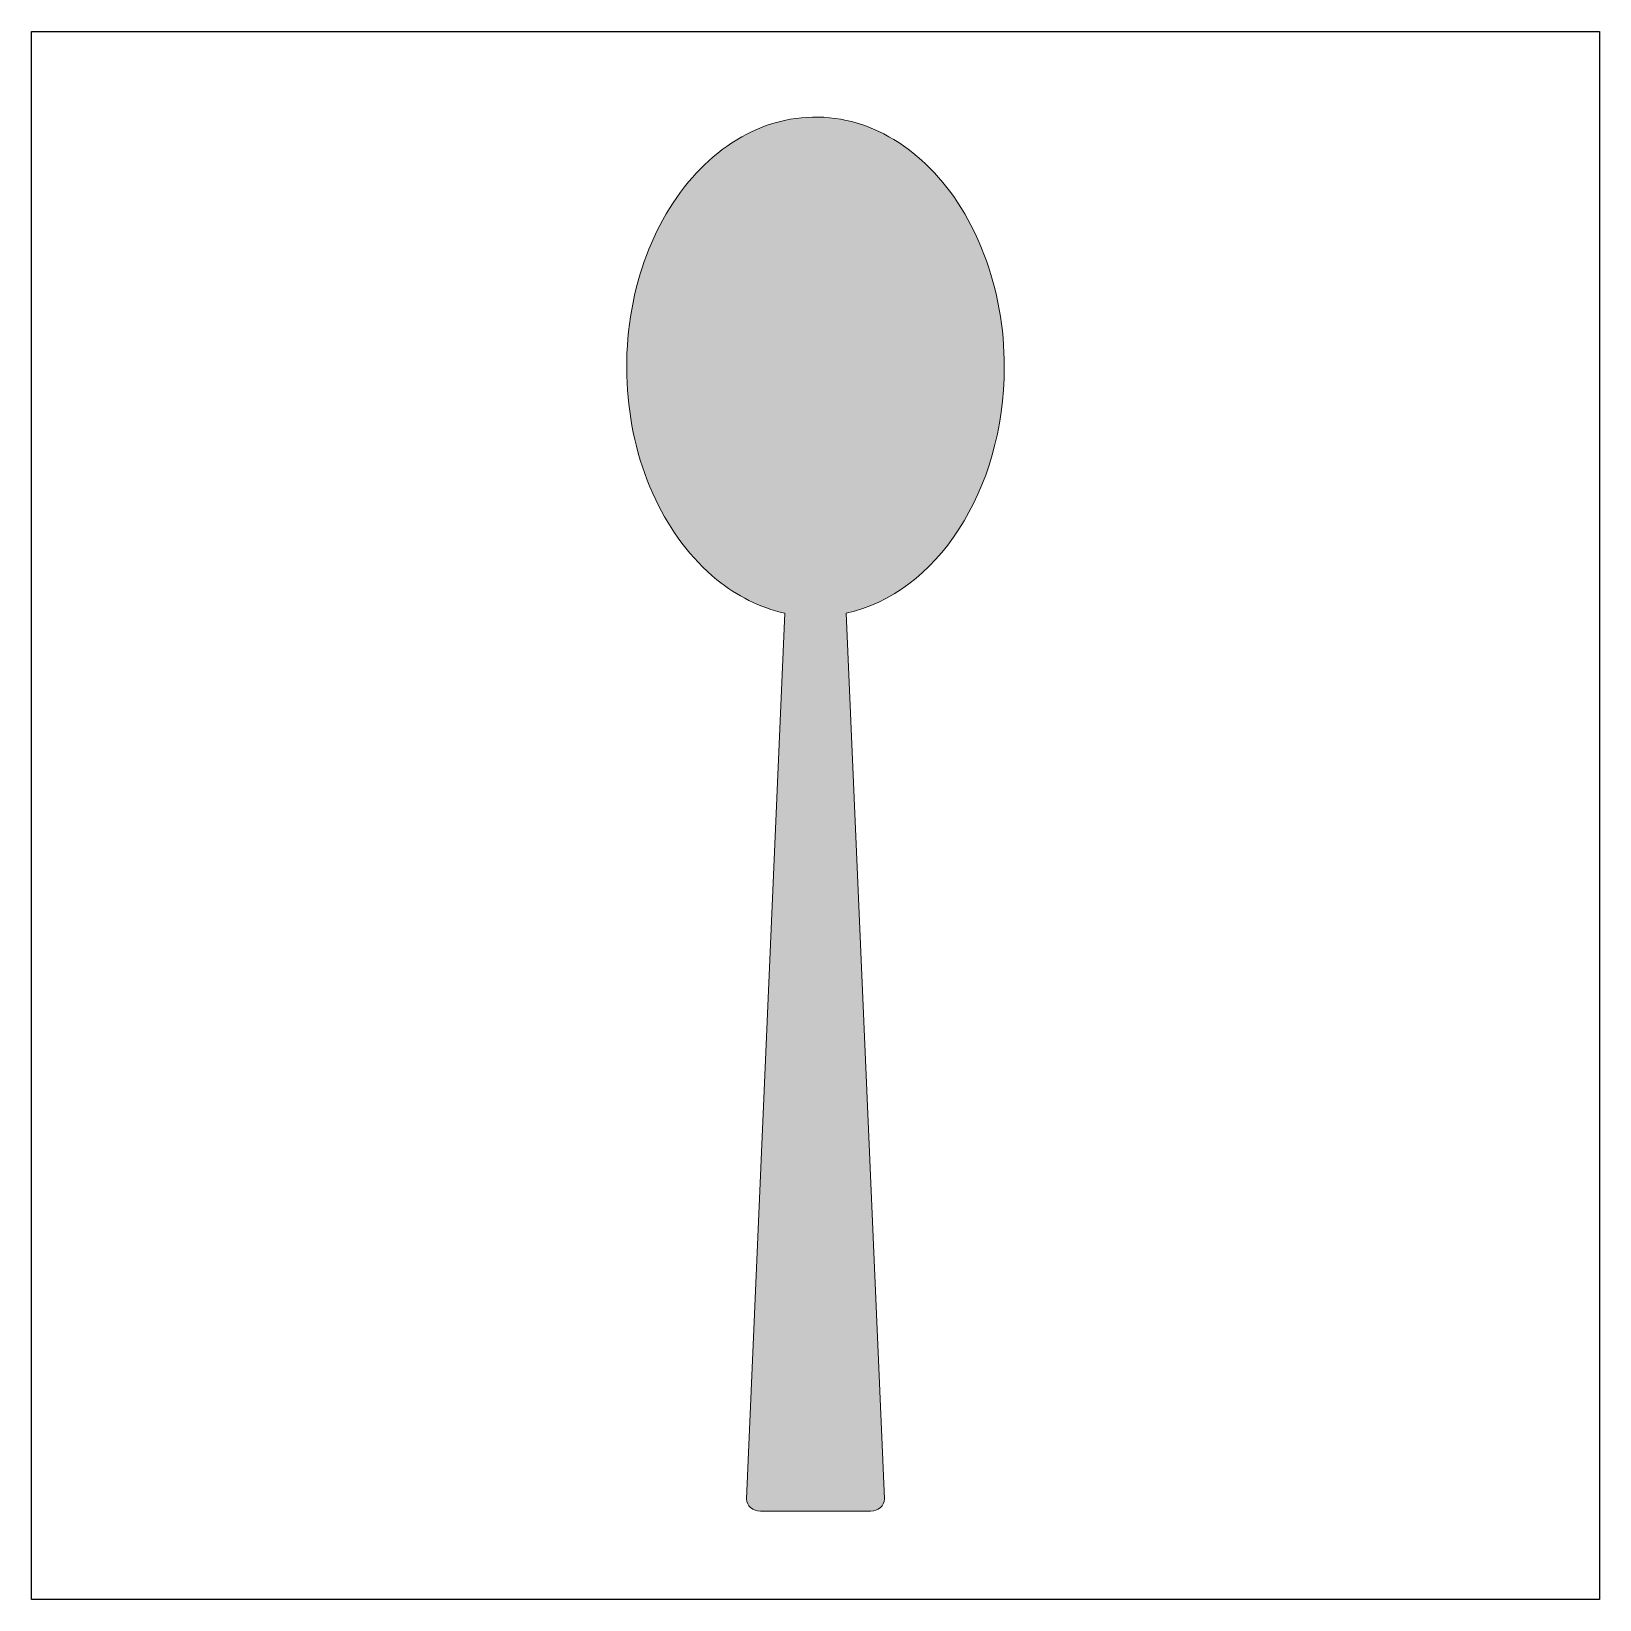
# Model space of a CAD drawing. Header units: inches. Extents: x 0 to 114, y 0 to 114.
import ezdxf

# ---------------------------------------------------------------- set-up
doc = ezdxf.new("R2010")
doc.units = ezdxf.units.IN
doc.header["$MEASUREMENT"] = 0
doc.layers.add('Image Background', color=7, linetype='Continuous')
doc.layers.add('Layer 1', color=7, linetype='Continuous')
picture_1 = doc.add_image_def('image1.png', size_in_pixel=(1350, 1350))

msp = doc.modelspace()

# ---------------------------------------------------------------- hatches: boundary and pattern name
at = {"layer": 'Layer 1', "true_color": 0x874533}
h = msp.add_hatch(color=17, dxfattribs=at)
h.dxf.hatch_style = 2
edge = h.paths.add_edge_path()
edge.add_spline(control_points=[(69.43, 98.06), (68.55, 100.38), (67.24, 102.56), (65.49, 104.33), (63.92, 105.92), (61.97, 107.16), (59.79, 107.72), (57.66, 108.27), (55.38, 108.13), (53.32, 107.34), (51.19, 106.53), (49.36, 105.08), (47.9, 103.33), (46.27, 101.38), (45.11, 99.05), (44.37, 96.62), (43.55, 93.89), (43.25, 91.01), (43.45, 88.16), (43.64, 85.4), (44.31, 82.65), (45.51, 80.15), (46.57, 77.93), (48.05, 75.88), (49.97, 74.33), (51.41, 73.16), (53.09, 72.29), (54.91, 71.89), (54.91, 71.89), (52.13, 7.34), (52.13, 7.34), (52.13, 6.85), (52.58, 6.45), (53.13, 6.45), (53.13, 6.45), (61.17, 6.45), (61.17, 6.45), (61.72, 6.45), (62.17, 6.85), (62.17, 7.34), (62.17, 7.34), (59.39, 71.89), (59.39, 71.89), (65.92, 73.31), (70.91, 80.81), (70.91, 89.85), (70.91, 92.65), (70.43, 95.45), (69.43, 98.06)], knot_values=[0, 0, 0, 0, 1, 1, 1, 2, 2, 2, 3, 3, 3, 4, 4, 4, 5, 5, 5, 6, 6, 6, 7, 7, 7, 8, 8, 8, 9, 9, 9, 10, 10, 10, 11, 11, 11, 12, 12, 12, 13, 13, 13, 14, 14, 14, 15, 15, 15, 16, 16, 16, 16], degree=3, periodic=1)

# ---------------------------------------------------------------- linework, layer by layer
at = {"layer": 'Layer 1', "lineweight": 0}
msp.add_open_spline([(69.43, 98.06), (68.55, 100.38), (67.24, 102.56), (65.49, 104.33), (63.92, 105.92), (61.97, 107.16), (59.79, 107.72), (57.66, 108.27), (55.38, 108.13), (53.32, 107.34), (51.19, 106.53), (49.36, 105.08), (47.9, 103.33), (46.27, 101.38), (45.11, 99.05), (44.37, 96.62), (43.55, 93.89), (43.25, 91.01), (43.45, 88.16), (43.64, 85.4), (44.31, 82.65), (45.51, 80.15), (46.57, 77.93), (48.05, 75.88), (49.97, 74.33), (51.41, 73.16), (53.09, 72.29), (54.91, 71.89), (54.91, 71.89), (52.13, 7.34), (52.13, 7.34), (52.13, 6.85), (52.58, 6.45), (53.13, 6.45), (53.13, 6.45), (61.17, 6.45), (61.17, 6.45), (61.72, 6.45), (62.17, 6.85), (62.17, 7.34), (62.17, 7.34), (59.39, 71.89), (59.39, 71.89), (65.92, 73.31), (70.91, 80.81), (70.91, 89.85), (70.91, 92.65), (70.43, 95.45), (69.43, 98.06)], degree=3, knots=[0, 0, 0, 0, 1, 1, 1, 2, 2, 2, 3, 3, 3, 4, 4, 4, 5, 5, 5, 6, 6, 6, 7, 7, 7, 8, 8, 8, 9, 9, 9, 10, 10, 10, 11, 11, 11, 12, 12, 12, 13, 13, 13, 14, 14, 14, 15, 15, 15, 16, 16, 16, 16], dxfattribs=at)

# ---------------------------------------------------------------- pictures from other files: only their frames are drawn
at = {"layer": 'Image Background'}
image = msp.add_image(picture_1, insert=(0, 0), size_in_units=(114.3, 114.3), dxfattribs=at)

doc.saveas('drawing.dxf')
